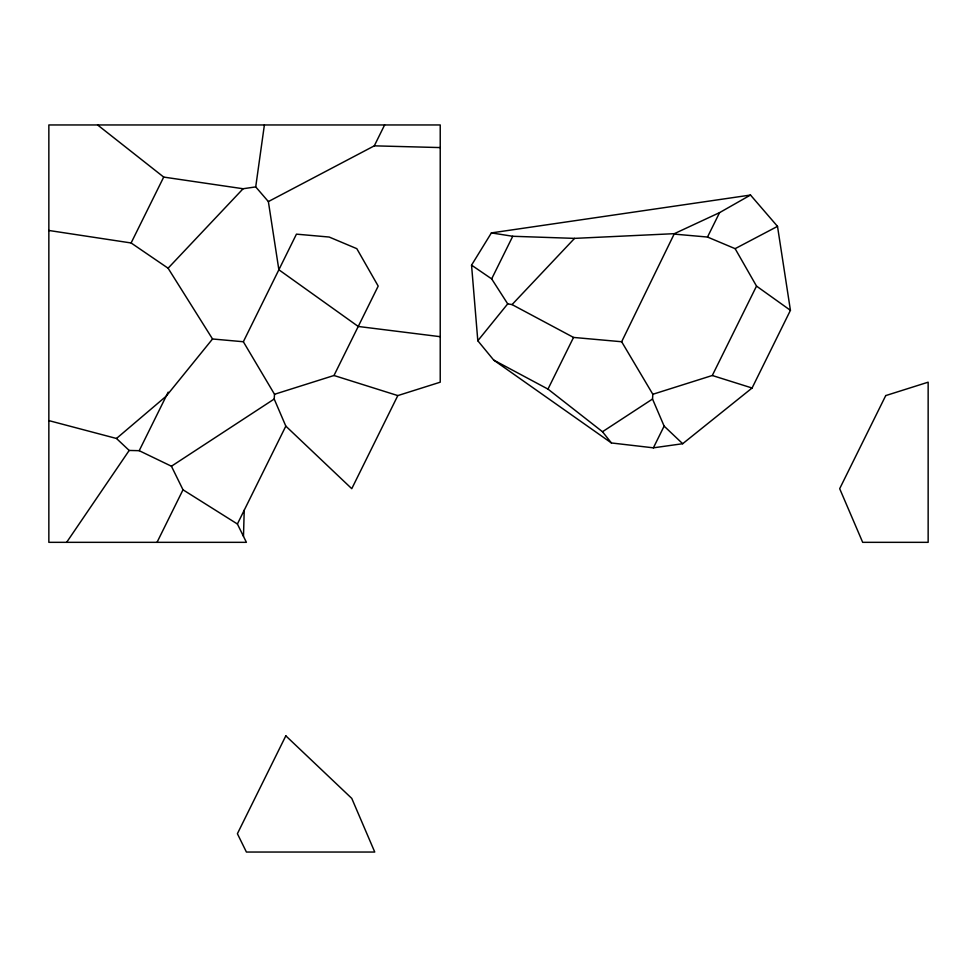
<?xml version="1.0" encoding="UTF-8"?>
<svg xmlns="http://www.w3.org/2000/svg" width="977" height="977" viewBox="0 0 977 977"><rect width="100%" height="100%" fill="white"/><g stroke="black" fill="none" stroke-linecap="round" stroke-linejoin="round"><path stroke-width="1.47" d="M243.481 536.361L244.226 510.214M48.85 420.611L116.483 438.478L129.184 450.446L139.21 450.69L171.427 466.224L183.004 489.795L237.399 524.002L246.412 542.333L48.85 542.333L48.85 124.958L440.224 124.958L440.224 382.19L397.81 395.587L351.769 488.683L285.821 426.119L274.207 399.031L274.513 394.281L243.346 341.742L212.534 338.982L168.093 268.211L131.113 242.968L48.85 230.474M682.691 443.717L664.128 426.119L652.526 399.031L652.831 394.281L621.653 341.742L573.536 337.431L512.058 304.592L507.71 303.859L491.663 278.885L471.549 265.146L491.394 232.905L750.507 195.046L777.509 226.371L790.43 310.332L752.082 388.016L682.691 443.717L653.381 447.832L611.419 442.96L493.703 360.086L477.814 340.753L471.549 265.146M440.224 336.686L358.241 326.465L278.86 269.762L268.37 201.58L255.718 186.9L264.388 124.958M131.113 242.968L163.709 177.081L243.102 188.744L255.718 186.9M139.21 450.69L168.166 392.131M243.346 341.742L296.446 234.15L329.188 237.045L356.813 248.671L378.197 286.102L333.987 375.498L274.513 394.281M157.028 542.333L183.004 489.795M268.37 201.58L374.301 145.842L384.62 124.958M237.399 524.002L285.821 426.119M491.663 278.885L512.742 236.275L574.561 238.376L674.338 233.674L719.573 212.632L750.507 195.046M611.419 442.96L602.491 431.736L547.975 389.102L573.536 337.431M621.653 341.742L674.338 233.674M674.753 234.15L707.495 237.045L719.573 212.632M653.381 447.832L664.128 426.119M652.831 394.281L712.294 375.498L756.516 286.102L735.131 248.671L707.495 237.045M66.631 542.333L129.184 450.446M212.534 338.982L166.139 396.235L116.483 438.478M477.814 340.753L507.71 303.859M168.093 268.211L243.102 188.744M512.058 304.592L574.561 238.376M171.427 466.224L274.207 399.031M602.491 431.736L652.526 399.031M735.131 248.671L777.509 226.371M374.301 145.842L440.224 147.576M491.394 232.905L512.742 236.275M712.294 375.498L752.082 388.016M333.987 375.498L397.81 395.587M493.703 360.086L547.975 389.102M756.516 286.102L790.43 310.332M97.59 124.958L163.709 177.081M285.821 735.828L237.399 833.711L246.412 852.042L374.753 852.042L351.769 798.392L285.821 735.828M885.736 395.587L839.683 488.683L862.679 542.333L928.15 542.333L928.15 382.19L885.736 395.587"/></g></svg>
